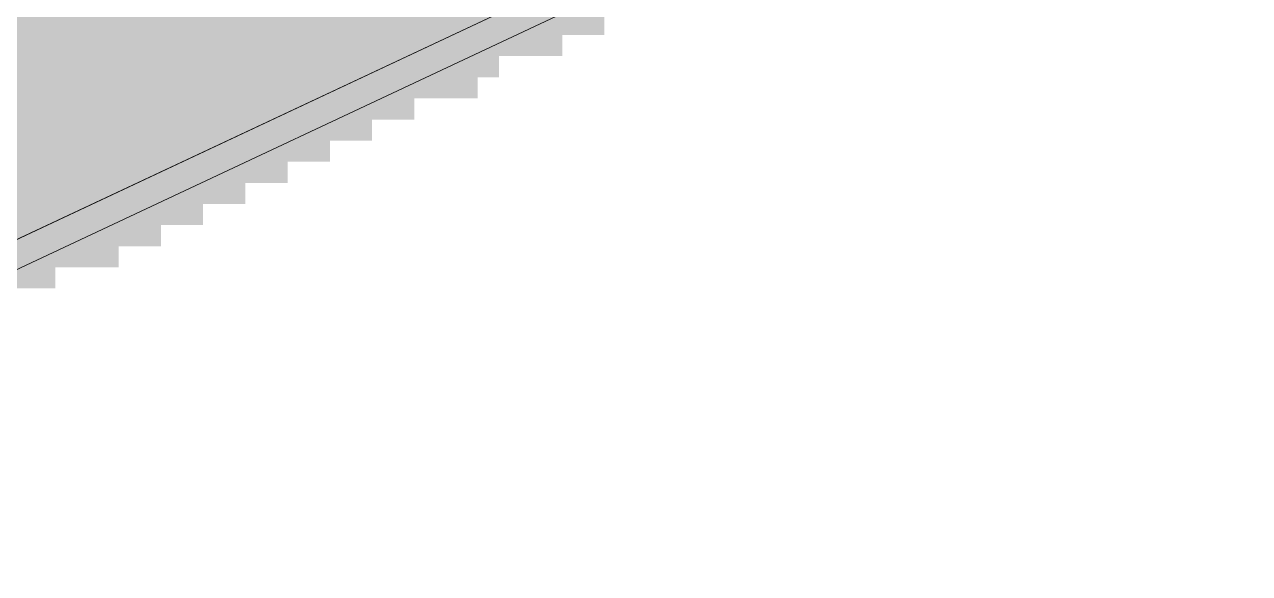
# Model space of a CAD drawing. Header units: millimetres. Extents: x 5 to 1315, y 5 to 292.
# Drawn here: x 1192.28 to 1197.87, y 69.84 to 72.35 of the extents above; entities that cross this region are included whole.
import ezdxf

# ---------------------------------------------------------------- set-up
doc = ezdxf.new("R2010")
doc.units = ezdxf.units.MM
doc.layers.add('EXISTING', color=7, linetype='Continuous')
doc.layers.add('IMAGES', color=7, linetype='Continuous')

# ---------------------------------------------------------------- blocks, each defined once
blk = doc.blocks.new('SHEET_03')
at = {"layer": 'EXISTING', "color": 250, "lineweight": 9}
for p, q in [((329.7311, 88.9664), (263.2288, 57.7455)), ((263.2288, 57.7455), (303.5049, 76.654)), ((303.5049, 76.5175), (263.2288, 57.609))]:
    blk.add_line(p, q, dxfattribs=at)
at = {"layer": 'IMAGES', "color": 7}
for points in [[(292.1291, 72.2994), (292.3218, 72.2994), (292.1291, 72.3958), (292.3218, 72.3958)], [(292.3218, 72.2994), (294.0564, 72.2994), (292.3218, 72.3958), (294.0564, 72.3958)], [(294.0564, 72.2994), (294.2491, 72.2994), (294.0564, 72.3958), (294.2491, 72.3958)], [(294.2491, 72.2994), (294.3455, 72.2994), (294.2491, 72.3958), (294.3455, 72.3958)], [(294.3455, 72.203), (294.4418, 72.203), (294.3455, 72.3958), (294.4418, 72.3958)], [(294.4418, 72.2994), (294.6345, 72.2994), (294.4418, 72.3958), (294.6345, 72.3958)], [(294.6345, 72.2994), (294.7309, 72.2994), (294.6345, 72.3958), (294.7309, 72.3958)], [(294.7309, 72.2994), (294.8273, 72.2994), (294.7309, 72.3958), (294.8273, 72.3958)], [(294.8273, 72.2994), (294.9236, 72.2994), (294.8273, 72.3958), (294.9236, 72.3958)], [(292.1291, 72.203), (293.8636, 72.203), (292.1291, 72.2994), (293.8636, 72.2994)], [(293.8636, 72.203), (293.96, 72.203), (293.8636, 72.2994), (293.96, 72.2994)], [(293.96, 72.203), (294.0564, 72.203), (293.96, 72.2994), (294.0564, 72.2994)], [(294.0564, 72.203), (294.1527, 72.203), (294.0564, 72.2994), (294.1527, 72.2994)], [(294.1527, 72.1065), (294.2491, 72.1065), (294.1527, 72.2994), (294.2491, 72.2994)], [(294.2491, 72.203), (294.3455, 72.203), (294.2491, 72.2994), (294.3455, 72.2994)], [(294.4418, 72.203), (294.5382, 72.203), (294.4418, 72.2994), (294.5382, 72.2994)], [(294.5382, 72.203), (294.6345, 72.203), (294.5382, 72.2994), (294.6345, 72.2994)], [(294.6345, 72.203), (294.7309, 72.203), (294.6345, 72.2994), (294.7309, 72.2994)], [(291.9364, 72.1065), (293.6709, 72.1065), (291.9364, 72.203), (293.6709, 72.203)], [(293.6709, 72.1065), (293.7673, 72.1065), (293.6709, 72.203), (293.7673, 72.203)], [(293.7673, 72.1065), (293.8636, 72.1065), (293.7673, 72.203), (293.8636, 72.203)], [(293.8636, 72.1065), (293.96, 72.1065), (293.8636, 72.203), (293.96, 72.203)], [(293.96, 72.0101), (294.1527, 72.0101), (293.96, 72.203), (294.1527, 72.203)], [(294.2491, 72.1065), (294.3455, 72.1065), (294.2491, 72.203), (294.3455, 72.203)], [(294.3455, 72.1065), (294.4418, 72.1065), (294.3455, 72.203), (294.4418, 72.203)], [(291.7436, 72.0101), (293.3818, 72.0101), (291.7436, 72.1065), (293.3818, 72.1065)], [(293.3818, 72.0101), (293.5745, 72.0101), (293.3818, 72.1065), (293.5745, 72.1065)], [(293.5745, 72.0101), (293.6709, 72.0101), (293.5745, 72.1065), (293.6709, 72.1065)], [(293.6709, 72.0101), (293.7673, 72.0101), (293.6709, 72.1065), (293.7673, 72.1065)], [(293.7673, 72.0101), (293.96, 72.0101), (293.7673, 72.1065), (293.96, 72.1065)], [(294.1527, 72.0101), (294.2491, 72.0101), (294.1527, 72.1065), (294.2491, 72.1065)], [(294.2491, 72.0101), (294.3455, 72.0101), (294.2491, 72.1065), (294.3455, 72.1065)], [(291.5509, 71.9137), (293.1891, 71.9137), (291.5509, 72.0101), (293.1891, 72.0101)], [(293.1891, 71.9137), (293.3818, 71.9137), (293.1891, 72.0101), (293.3818, 72.0101)], [(293.3818, 71.9137), (293.4782, 71.9137), (293.3818, 72.0101), (293.4782, 72.0101)], [(293.4782, 71.9137), (293.5745, 71.9137), (293.4782, 72.0101), (293.5745, 72.0101)], [(293.5745, 71.9137), (293.6709, 71.9137), (293.5745, 72.0101), (293.6709, 72.0101)], [(293.6709, 71.9137), (293.7673, 71.9137), (293.6709, 72.0101), (293.7673, 72.0101)], [(293.7673, 71.9137), (293.8636, 71.9137), (293.7673, 72.0101), (293.8636, 72.0101)], [(293.8636, 71.9137), (293.96, 71.9137), (293.8636, 72.0101), (293.96, 72.0101)], [(293.96, 71.9137), (294.0564, 71.9137), (293.96, 72.0101), (294.0564, 72.0101)], [(291.2618, 71.8173), (292.9964, 71.8173), (291.2618, 71.9137), (292.9964, 71.9137)], [(292.9964, 71.8173), (293.1891, 71.8173), (292.9964, 71.9137), (293.1891, 71.9137)], [(293.1891, 71.8173), (293.2855, 71.8173), (293.1891, 71.9137), (293.2855, 71.9137)], [(293.2855, 71.8173), (293.6709, 71.8173), (293.2855, 71.9137), (293.6709, 71.9137)], [(293.6709, 71.8173), (293.7673, 71.8173), (293.6709, 71.9137), (293.7673, 71.9137)], [(293.7673, 71.8173), (293.8636, 71.8173), (293.7673, 71.9137), (293.8636, 71.9137)], [(291.0691, 71.7209), (292.8036, 71.7209), (291.0691, 71.8173), (292.8036, 71.8173)], [(292.8036, 71.7209), (292.9, 71.7209), (292.8036, 71.8173), (292.9, 71.8173)], [(292.9, 71.7209), (292.9964, 71.7209), (292.9, 71.8173), (292.9964, 71.8173)], [(292.9964, 71.7209), (293.0927, 71.7209), (292.9964, 71.8173), (293.0927, 71.8173)], [(293.0927, 71.7209), (293.2855, 71.7209), (293.0927, 71.8173), (293.2855, 71.8173)], [(293.2855, 71.7209), (293.3818, 71.7209), (293.2855, 71.8173), (293.3818, 71.8173)], [(293.3818, 71.7209), (293.5745, 71.7209), (293.3818, 71.8173), (293.5745, 71.8173)], [(293.5745, 71.7209), (293.6709, 71.7209), (293.5745, 71.8173), (293.6709, 71.8173)], [(290.8764, 71.6245), (292.6109, 71.6245), (290.8764, 71.7209), (292.6109, 71.7209)], [(292.6109, 71.6245), (292.8036, 71.6245), (292.6109, 71.7209), (292.8036, 71.7209)], [(292.8036, 71.6245), (292.9, 71.6245), (292.8036, 71.7209), (292.9, 71.7209)], [(292.9, 71.6245), (293.0927, 71.6245), (292.9, 71.7209), (293.0927, 71.7209)], [(293.0927, 71.6245), (293.1891, 71.6245), (293.0927, 71.7209), (293.1891, 71.7209)], [(293.1891, 71.6245), (293.2855, 71.6245), (293.1891, 71.7209), (293.2855, 71.7209)], [(293.2855, 71.6245), (293.3818, 71.6245), (293.2855, 71.7209), (293.3818, 71.7209)], [(293.3818, 71.6245), (293.4782, 71.6245), (293.3818, 71.7209), (293.4782, 71.7209)], [(290.6836, 71.5281), (292.4182, 71.5281), (290.6836, 71.6245), (292.4182, 71.6245)], [(292.4182, 71.5281), (292.5145, 71.5281), (292.4182, 71.6245), (292.5145, 71.6245)], [(292.5145, 71.5281), (292.6109, 71.5281), (292.5145, 71.6245), (292.6109, 71.6245)], [(292.6109, 71.5281), (292.7073, 71.5281), (292.6109, 71.6245), (292.7073, 71.6245)], [(292.7073, 71.5281), (292.8036, 71.5281), (292.7073, 71.6245), (292.8036, 71.6245)], [(292.8036, 71.5281), (292.9, 71.5281), (292.8036, 71.6245), (292.9, 71.6245)], [(292.9, 71.5281), (293.1891, 71.5281), (292.9, 71.6245), (293.1891, 71.6245)], [(293.1891, 71.5281), (293.2855, 71.5281), (293.1891, 71.6245), (293.2855, 71.6245)], [(292.2255, 71.4317), (292.4182, 71.4317), (292.2255, 71.5281), (292.4182, 71.5281)], [(292.4182, 71.4317), (292.6109, 71.4317), (292.4182, 71.5281), (292.6109, 71.5281)], [(292.6109, 71.4317), (292.8036, 71.4317), (292.6109, 71.5281), (292.8036, 71.5281)], [(292.8036, 71.4317), (292.9, 71.4317), (292.8036, 71.5281), (292.9, 71.5281)], [(292.9, 71.4317), (292.9964, 71.4317), (292.9, 71.5281), (292.9964, 71.5281)], [(292.9964, 71.4317), (293.0927, 71.4317), (292.9964, 71.5281), (293.0927, 71.5281)], [(292.2255, 71.2389), (292.3218, 71.2389), (292.2255, 71.4317), (292.3218, 71.4317)], [(292.3218, 71.3353), (292.6109, 71.3353), (292.3218, 71.4317), (292.6109, 71.4317)], [(292.6109, 71.3353), (292.7073, 71.3353), (292.6109, 71.4317), (292.7073, 71.4317)], [(292.7073, 71.3353), (292.9, 71.3353), (292.7073, 71.4317), (292.9, 71.4317)], [(292.3218, 71.2389), (292.4182, 71.2389), (292.3218, 71.3353), (292.4182, 71.3353)], [(292.4182, 71.2389), (292.6109, 71.2389), (292.4182, 71.3353), (292.6109, 71.3353)], [(292.6109, 71.2389), (292.7073, 71.2389), (292.6109, 71.3353), (292.7073, 71.3353)], [(292.2255, 71.1425), (292.3218, 71.1425), (292.2255, 71.2389), (292.3218, 71.2389)], [(292.3218, 71.1425), (292.4182, 71.1425), (292.3218, 71.2389), (292.4182, 71.2389)]]:
    blk.add_solid(points, dxfattribs=at)

msp = doc.modelspace()

# ---------------------------------------------------------------- block references
msp.add_blockref('SHEET_03', (900, 0))

doc.saveas('drawing.dxf')
